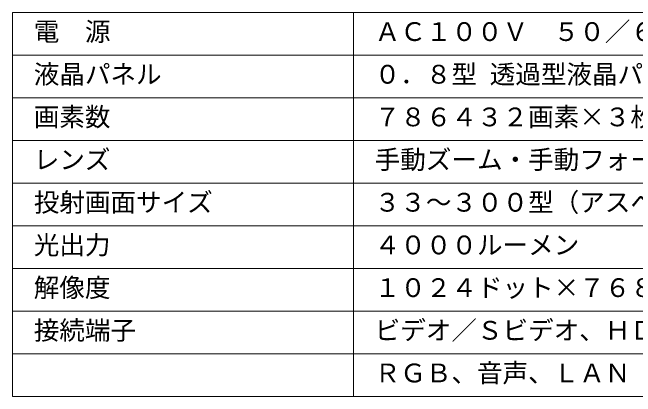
# Model space of a CAD drawing. Units: millimetres, scale not verified. Extents: x -62 to 62, y -56 to 57.
# Drawn here: x -62.5 to 10.6, y -56.5 to -11.5 of the extents above; entities that cross this region are included whole.
import ezdxf
from ezdxf.enums import TextEntityAlignment as Align

# ---------------------------------------------------------------- set-up
doc = ezdxf.new("R2010")
doc.units = ezdxf.units.MM
doc.header["$LTSCALE"] = 0.125
doc.layers.add('0-1_WAKU', color=1, linetype='Continuous', lineweight=18)
doc.layers.add('0-2_MOJI1', color=7, linetype='Continuous')
doc.styles.add('ＭＳ ゴシック', font='')
doc.styles.get('ＭＳ ゴシック').set_extended_font_data('MS Gothic')

msp = doc.modelspace()

# ---------------------------------------------------------------- linework, layer by layer
at = {"layer": '0-1_WAKU', "color": 4}
for p, q in [((-62.5, -11.5), (62.5, -11.5)), ((-62.5, -11.5), (-62.5, -56.5)), ((-22.5, -11.5), (-22.5, -56.5)), ((62.5, -56.5), (-62.5, -56.5))]:
    msp.add_line(p, q, dxfattribs=at)
at = {"layer": '0-1_WAKU'}
for p, q in [((-62.5, -16.5), (62.5, -16.5)), ((-62.5, -21.5), (62.5, -21.5)), ((-62.5, -26.5), (62.5, -26.5)), ((-62.5, -31.5), (62.5, -31.5)), ((-62.5, -36.5), (62.5, -36.5)), ((-62.5, -41.5), (62.5, -41.5)), ((-62.5, -46.5), (62.5, -46.5)), ((-62.5, -51.5), (62.5, -51.5))]:
    msp.add_line(p, q, dxfattribs=at)

# ---------------------------------------------------------------- texts
at = {"layer": '0-2_MOJI1', "style": 'ＭＳ ゴシック'}
for s, p in [('電\u3000源', (-60, -15.5)), ('ＡＣ１００Ｖ\u3000５０／６０Ｈｚ', (-20, -15.5)), ('液晶パネル', (-60, -20.5)), ('０．８型 透過型液晶パネル ３原色方式', (-20, -20.5)), ('画素数', (-60, -25.5)), ('７８６４３２画素×３枚', (-20, -25.5)), ('レンズ', (-60, -30.5)), ('手動ズーム・手動フォーカス', (-20, -30.5)), ('投射画面サイズ', (-60, -35.5)), ('３３～３００型（アスペクト比４：３）', (-20, -35.5)), ('光出力', (-60, -40.5)), ('４０００ルーメン', (-20, -40.5)), ('解像度', (-60, -45.5)), ('１０２４ドット×７６８ドット', (-20, -45.5)), ('接続端子', (-60, -50.5)), ('ビデオ／Ｓビデオ、ＨＤＭＩ、ＤＶＩ－Ｉ、', (-20, -50.5)), ('ＲＧＢ、音声、ＬＡＮ', (-20, -55.5))]:
    msp.add_text(s, height=2.199, dxfattribs=at).set_placement(p, align=Align.BOTTOM_LEFT)

doc.saveas('drawing.dxf')
